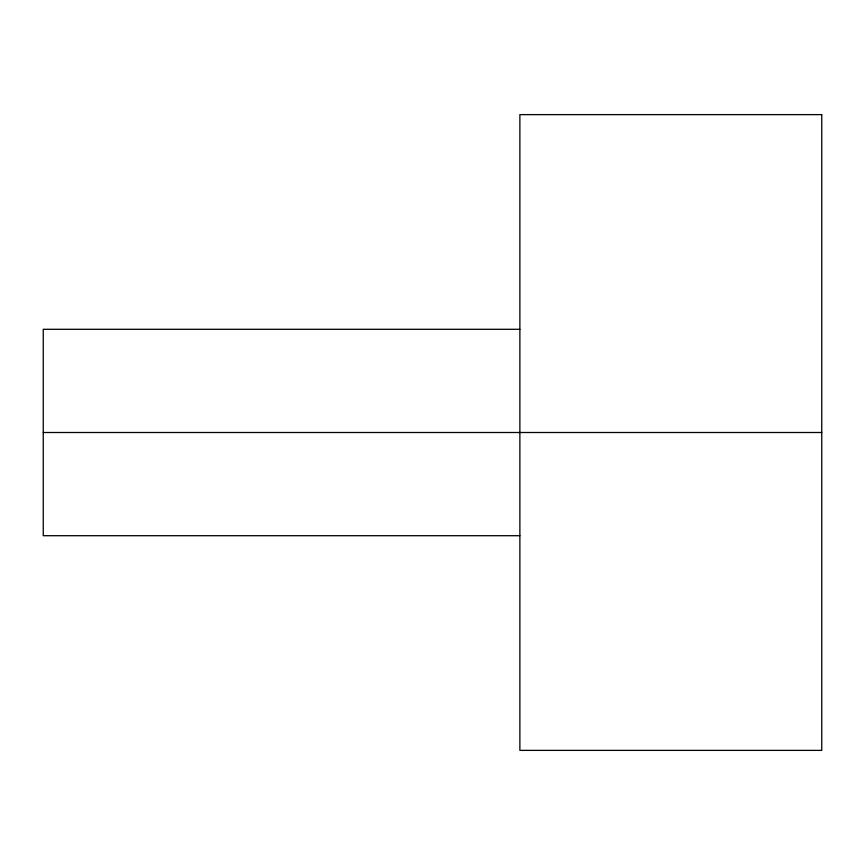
<?xml version="1.0" encoding="UTF-8"?>
<svg xmlns="http://www.w3.org/2000/svg" width="865" height="865" viewBox="0 0 865 865"><rect width="100%" height="100%" fill="white"/><g stroke="black" fill="none" stroke-linecap="round" stroke-linejoin="round"><path stroke-width="1.3" d="M519.876 329.295L43.25 329.295L43.25 535.705L519.876 535.705M43.25 432.5L821.75 432.5M821.75 114.623L519.876 114.623L519.876 750.377L821.75 750.377L821.75 114.623"/></g></svg>
